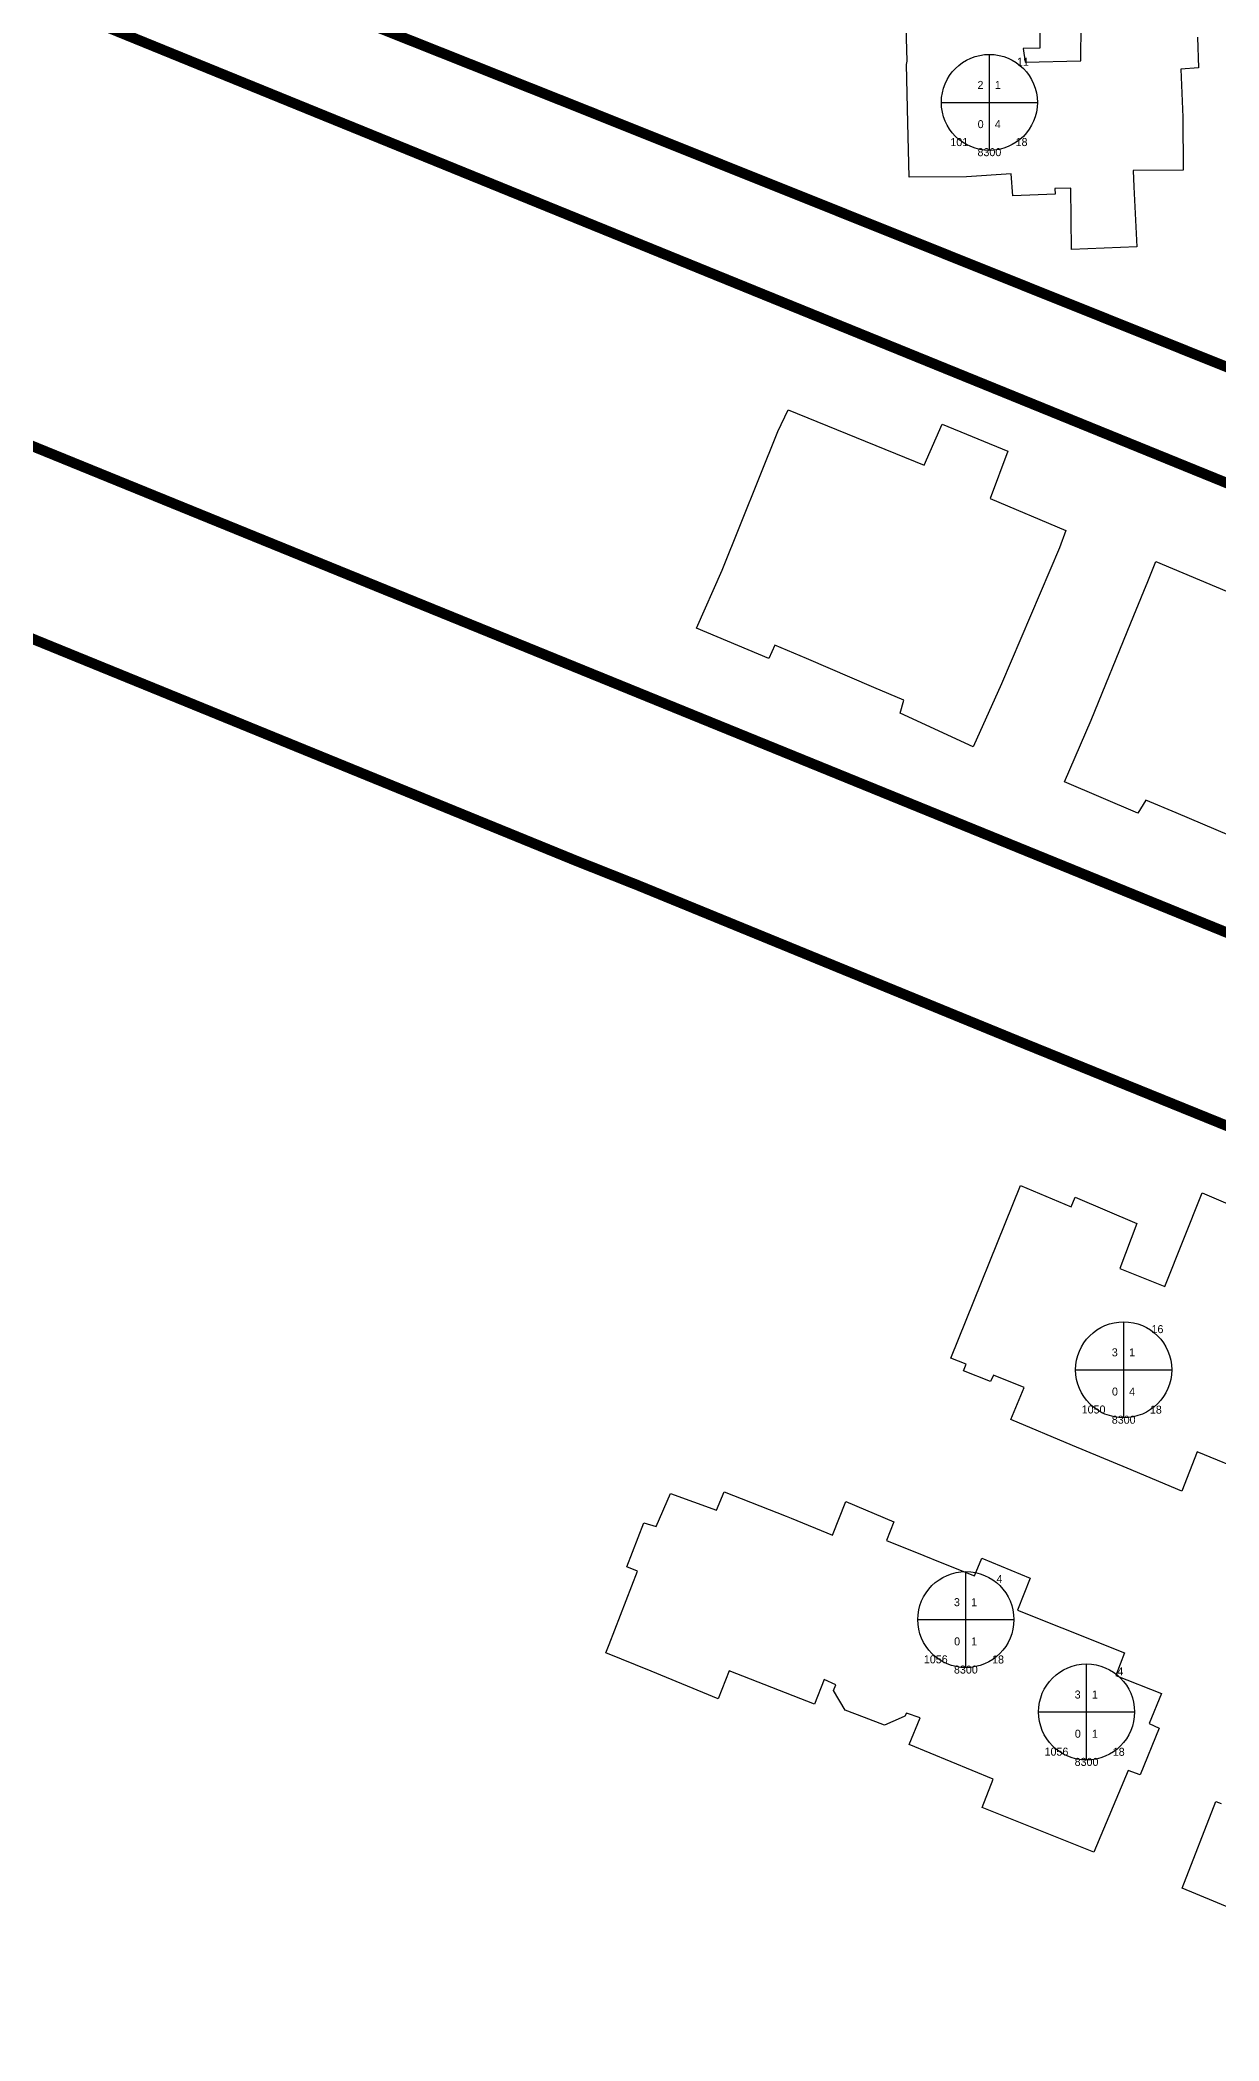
# Model space of a CAD drawing. Header units: inches. Extents: x 179568 to 180433, y 653998 to 654850.
# Drawn here: x 179737 to 179810.7, y 654346.6 to 654471.6 of the extents above; entities that cross this region are included whole.
import ezdxf
from ezdxf.enums import TextEntityAlignment as Align

# ---------------------------------------------------------------- set-up
doc = ezdxf.new("R2010")
doc.units = ezdxf.units.IN
doc.header["$MEASUREMENT"] = 0
for name, color, linetype in [('2200', 254, 'Continuous'), ('2203', 7, 'Continuous'), ('2206', 255, 'Continuous'), ('9100', 255, 'Continuous'), ('chelkot lines', 1, 'Continuous')]:
    doc.layers.add(name, color=color, linetype=linetype)
doc.styles.add('HEBTXT', font='HEBTXT.shx')

# ---------------------------------------------------------------- blocks, each defined once
blk = doc.blocks.new('2206')
at = {"color": 0, "lineweight": -2}
for p, q in [((0, -7.5), (0, 7.5)), ((-7.5, 0), (7.5, 0))]:
    blk.add_line(p, q, dxfattribs=at)
blk.add_circle((0, 0), 7.5, dxfattribs=at)
at = {"color": 0, "lineweight": -2, "style": 'HEBTXT'}
for tag, p in [('NUM-FLOORS', (-0.93, 2.1)), ('NUM-BUSNS-CUR', (-0.9, -4.02))]:
    blk.add_attdef(tag, text='', height=2, dxfattribs=at).set_placement(p, align=Align.RIGHT)
for tag, p in [('NUM-ENTR', (0.83, 2.1)), ('NUM-APTS-CUR', (0.83, -4.02))]:
    blk.add_attdef(tag, p, '', height=2, dxfattribs=at)
at = {"lineweight": -2, "style": 'HEBTXT', "flags": 1}
for tag, p in [('CITY-CODE', (0, -12.5)), ('STREET-CODE', (0, -15)), ('STREET-CODE-2', (0, -30)), ('STRT_TYPE', (0, -27.5))]:
    blk.add_attdef(tag, text='', height=2, dxfattribs=at).set_placement(p, align=Align.CENTER)
at = {"color": 0, "lineweight": -2, "style": 'HEBTXT'}
blk.add_attdef('BLDG-TYPE', text='', height=2, dxfattribs=at).set_placement((0, -22.5), align=Align.CENTER)
at = {"lineweight": -2, "style": 'HEBTXT'}
for tag, p in [('BLDG-NUM-2', (0, -32.5)), ('BLDG-LETTER-2', (0, -35))]:
    blk.add_attdef(tag, text='', height=2, dxfattribs=at).set_placement(p, align=Align.CENTER)
at = {"layer": '2203', "lineweight": -2, "style": 'HEBTXT'}
for tag, p in [('BLDG-NUM', (0, -17.5)), ('BLDG-LETTER', (0, -20))]:
    blk.add_attdef(tag, text='', height=2, dxfattribs=at).set_placement(p, align=Align.CENTER)

msp = doc.modelspace()

# ---------------------------------------------------------------- linework, layer by layer
at = {"layer": '2200'}
for points in [[(179809.32, 654471.79, 60.56), (179809.38, 654469.87, 60.56), (179808.28, 654469.8, 63.19), (179808.4, 654466.8, 64.3), (179808.42, 654463.49, 63.22), (179805.3, 654463.47, 63.22), (179805.3, 654463.47, 63.22), (179805.34, 654462.45, 62.57), (179805.53, 654458.69, 60.22), (179801.44, 654458.52, 60.22), (179801.4, 654462.36, 62.57), (179800.39, 654462.34, 62.57), (179800.41, 654461.99, 62.57), (179797.77, 654461.88, 62.57), (179797.68, 654463.26, 63.22), (179794.87, 654463.06, 63.29), (179791.3, 654463.04, 63.29), (179791.22, 654466.44, 64.61), (179791.13, 654470.09, 63.29), (179791.18, 654470.29, 60.45), (179791.1, 654473.14, 60.58)], [(179799.48, 654473.37, 60.07), (179799.47, 654471.11, 60.39), (179798.43, 654471.09, 60.61), (179798.54, 654470.24, 60.52), (179802.02, 654470.31, 62.95), (179802.04, 654472.65, 60.56)], [(179811.41, 654354.88, 64.68), (179808.36, 654356.15, 68), (179810.46, 654361.55, 68), (179810.78, 654361.44, 68)]]:
    msp.add_polyline3d(points, dxfattribs=at)
for points in [[(179792.24, 654445.06, 59.88), (179793.37, 654447.61, 59.88), (179797.46, 654445.93, 59.88), (179796.36, 654442.97, 59.88), (179801.09, 654440.98, 59.88), (179800.7, 654439.89, 70.09), (179797.06, 654431.39, 70.09), (179795.3, 654427.46, 62.7), (179790.73, 654429.55, 62.7), (179790.96, 654430.38, 62.7), (179789.1, 654431.17, 59.7), (179784.88, 654432.97, 59.7), (179782.91, 654433.81, 62.7), (179782.53, 654432.97, 62.7), (179778.01, 654434.86, 62.7), (179779.62, 654438.49, 70.09), (179783.1, 654447.15, 70.09), (179783.73, 654448.51, 59.88), (179783.73, 654448.51, 59.88)], [(179820.16, 654421.99, 71.2), (179818.43, 654418.07, 63.87), (179813.72, 654419.85, 63.87), (179814.02, 654420.75, 63.87), (179812.15, 654421.55, 60.63), (179807.97, 654423.32, 60.63), (179806.09, 654424.12, 63.87), (179805.59, 654423.31, 63.87), (179801, 654425.27, 63.87), (179802.66, 654429.13, 71.2), (179805.14, 654435.2, 59.81), (179805.95, 654437.17, 59.82), (179806.2, 654437.79, 59.81), (179806.7, 654439.04, 59.81), (179824.12, 654431.72, 60.8), (179823.7, 654430.63, 71.2), (179823.7, 654430.63, 71.2)], [(179801.41, 654398.71, 68.68), (179801.67, 654399.32, 68.68), (179805.52, 654397.67, 68.68), (179804.45, 654394.85, 68.68), (179807.27, 654393.73, 68.68), (179809.61, 654399.59, 64.57), (179813.5, 654397.93, 64.57), (179818.12, 654395.96, 64.57), (179815.9, 654390.31, 68.68), (179813.46, 654384.1, 68.68), (179812.64, 654382.03, 68.68), (179809.29, 654383.41, 68.68), (179808.33, 654380.95, 60.93), (179804.92, 654382.38, 60.93), (179801.51, 654383.8, 60.93), (179797.64, 654385.42, 60.93), (179798.48, 654387.43, 68.68), (179796.56, 654388.2, 68.68), (179796.37, 654387.79, 68.68), (179794.69, 654388.46, 68.68), (179794.85, 654388.89, 68.68), (179793.9, 654389.26, 68.68), (179798.26, 654400.04, 68.68), (179798.26, 654400.04, 68.68)], [(179787.31, 654367.27, 64.73), (179786.57, 654368.5, 66.6), (179786.71, 654368.84, 66.6), (179785.99, 654369.17, 66.6), (179785.39, 654367.64, 70.87), (179780.06, 654369.73, 66.65), (179779.36, 654367.97, 66.65), (179775.18, 654369.7, 66.65), (179772.34, 654370.84, 64.53), (179772.55, 654371.37, 64.53), (179774.33, 654375.94, 64.53), (179773.66, 654376.21, 64.53), (179774.72, 654378.97, 64.53), (179775.5, 654378.74, 64.53), (179776.38, 654380.8, 64.53), (179779.26, 654379.75, 67.82), (179779.74, 654380.91, 67.82), (179779.74, 654380.91, 67.82), (179783.61, 654379.39, 67.82), (179783.93, 654379.26, 68.16), (179786.5, 654378.2, 70.87), (179787.34, 654380.3, 70.87), (179790.34, 654379.02, 70.87), (179789.89, 654377.86, 68.68), (179792.21, 654376.93, 68.68), (179793.23, 654376.52, 68.68), (179795.39, 654375.65, 69.59), (179795.84, 654376.76, 68.28), (179798.85, 654375.51, 70.87), (179798.07, 654373.51, 70.87), (179800.83, 654372.41, 67.83), (179804.75, 654370.85, 67.83), (179804.21, 654369.43, 63.85), (179807.06, 654368.31, 63.85), (179806.3, 654366.42, 63.85), (179806.91, 654366.14, 63.85), (179805.74, 654363.23, 63.85), (179804.99, 654363.5, 63.85), (179802.84, 654358.39, 63.85), (179795.85, 654361.18, 63.85), (179796.54, 654362.96, 63.85), (179796.54, 654362.96, 63.85), (179791.29, 654365.11, 70.87), (179791.99, 654366.79, 66.6), (179791.13, 654367.07, 66.6), (179791.02, 654366.88, 66.6), (179790.79, 654366.78, 66.6), (179789.75, 654366.32, 64.86), (179788.5, 654366.81, 64.78)]]:
    msp.add_polyline3d(points, close=True, dxfattribs=at)
at = {"layer": 'chelkot lines', "color": 160, "linetype": 'Continuous', "true_color": 0x2323ff, "const_width": 0.65}
for points in [[(179745.67, 654477.35), (179771.36, 654467.13), (179791.48, 654459.07), (179811.36, 654451.1), (179831.96, 654442.85), (179851.54, 654435.01), (179872.76, 654426.51), (179891.81, 654418.88), (179891.81, 654418.88), (179910.26, 654411.53), (179908.93, 654408.09), (179885.32, 654347.03), (179876.47, 654351.04), (179885.27, 654373.77), (179889.25, 654384.03), (179898.65, 654408.3), (179875.71, 654417.64), (179852.55, 654427.07), (179829.38, 654436.51), (179806.22, 654445.94), (179783.05, 654455.37), (179759.89, 654464.8), (179736.72, 654474.24)], [(179726.89, 654450.17), (179750.06, 654440.73), (179773.22, 654431.3), (179796.39, 654421.86), (179819.55, 654412.42), (179842.72, 654402.99), (179865.88, 654393.55), (179889.25, 654384.03), (179885.27, 654373.77), (179864.23, 654382.31), (179859.8, 654384.25), (179846.66, 654389.5), (179846.66, 654389.5), (179841.75, 654391.38), (179822.14, 654399.31), (179798.27, 654409), (179774.33, 654418.81), (179770.55, 654420.31), (179746.22, 654430.25), (179707.47, 654446.06)]]:
    msp.add_lwpolyline(points, dxfattribs=at)

# ---------------------------------------------------------------- block references
at = {"layer": '2206'}
ref = msp.add_blockref('2206', (179796.31, 654467.72), dxfattribs=dict(at, xscale=0.4, yscale=0.4))
ref.add_attrib('CITY_CODE', '8300', dxfattribs={"layer": '9100', "color": 7, "height": 0.5, "style": 'HEBTXT'}).set_placement((179796.31, 654464.36), align=Align.CENTER)
ref.add_attrib('STREET_COD', '101', dxfattribs={"layer": '9100', "color": 7, "height": 0.5, "style": 'HEBTXT'}).set_placement((179794.43, 654464.99), align=Align.CENTER)
ref.add_attrib('BLDG_NUM', '11', dxfattribs={"layer": '2203', "color": 7, "height": 0.5, "style": 'HEBTXT'}).set_placement((179798.41, 654470.01), align=Align.CENTER)
ref.add_attrib('STRT_TYPE', '18', dxfattribs={"layer": '9100', "color": 7, "height": 0.5, "style": 'HEBTXT'}).set_placement((179798.32, 654464.99), align=Align.CENTER)
ref.add_attrib('NUM_FLOORS', '2', dxfattribs={"layer": '0', "color": 0, "height": 0.5, "style": 'HEBTXT'}).set_placement((179795.94, 654468.56), align=Align.RIGHT)
ref.add_attrib('NUM_ENTR', '1', (179796.65, 654468.56), dxfattribs={"layer": '0', "color": 0, "height": 0.5, "style": 'HEBTXT'})
ref.add_attrib('NUM_APTS_C', '4', (179796.65, 654466.11), dxfattribs={"layer": '0', "color": 0, "height": 0.5, "style": 'HEBTXT'})
ref.add_attrib('NUM_BUSNS_', '0', dxfattribs={"layer": '0', "color": 0, "height": 0.5, "style": 'HEBTXT'}).set_placement((179795.95, 654466.11), align=Align.RIGHT)
ref = msp.add_blockref('2206', (179804.7, 654388.53), dxfattribs=dict(at, xscale=0.4, yscale=0.4))
ref.add_attrib('CITY_CODE', '8300', dxfattribs={"layer": '9100', "color": 7, "height": 0.5, "style": 'HEBTXT'}).set_placement((179804.7, 654385.16), align=Align.CENTER)
ref.add_attrib('STREET_COD', '1050', dxfattribs={"layer": '9100', "color": 7, "height": 0.5, "style": 'HEBTXT'}).set_placement((179802.82, 654385.8), align=Align.CENTER)
ref.add_attrib('BLDG_NUM', '16', dxfattribs={"layer": '2203', "color": 7, "height": 0.5, "style": 'HEBTXT'}).set_placement((179806.81, 654390.82), align=Align.CENTER)
ref.add_attrib('STRT_TYPE', '18', dxfattribs={"layer": '9100', "color": 7, "height": 0.5, "style": 'HEBTXT'}).set_placement((179806.71, 654385.79), align=Align.CENTER)
ref.add_attrib('NUM_FLOORS', '3', dxfattribs={"layer": '0', "color": 0, "height": 0.5, "style": 'HEBTXT'}).set_placement((179804.33, 654389.37), align=Align.RIGHT)
ref.add_attrib('NUM_ENTR', '1', (179805.04, 654389.37), dxfattribs={"layer": '0', "color": 0, "height": 0.5, "style": 'HEBTXT'})
ref.add_attrib('NUM_APTS_C', '4', (179805.04, 654386.92), dxfattribs={"layer": '0', "color": 0, "height": 0.5, "style": 'HEBTXT'})
ref.add_attrib('NUM_BUSNS_', '0', dxfattribs={"layer": '0', "color": 0, "height": 0.5, "style": 'HEBTXT'}).set_placement((179804.34, 654386.92), align=Align.RIGHT)
ref = msp.add_blockref('2206', (179794.84, 654372.92), dxfattribs=dict(at, xscale=0.4, yscale=0.4))
ref.add_attrib('CITY_CODE', '8300', dxfattribs={"layer": '9100', "color": 7, "height": 0.5, "style": 'HEBTXT'}).set_placement((179794.84, 654369.55), align=Align.CENTER)
ref.add_attrib('STREET_COD', '1056', dxfattribs={"layer": '9100', "color": 7, "height": 0.5, "style": 'HEBTXT'}).set_placement((179792.96, 654370.19), align=Align.CENTER)
ref.add_attrib('BLDG_NUM', '4', dxfattribs={"layer": '2203', "color": 7, "height": 0.5, "style": 'HEBTXT'}).set_placement((179796.94, 654375.21), align=Align.CENTER)
ref.add_attrib('STRT_TYPE', '18', dxfattribs={"layer": '9100', "color": 7, "height": 0.5, "style": 'HEBTXT'}).set_placement((179796.85, 654370.18), align=Align.CENTER)
ref.add_attrib('NUM_FLOORS', '3', dxfattribs={"layer": '0', "color": 0, "height": 0.5, "style": 'HEBTXT'}).set_placement((179794.47, 654373.76), align=Align.RIGHT)
ref.add_attrib('NUM_ENTR', '1', (179795.17, 654373.76), dxfattribs={"layer": '0', "color": 0, "height": 0.5, "style": 'HEBTXT'})
ref.add_attrib('NUM_APTS_C', '1', (179795.17, 654371.31), dxfattribs={"layer": '0', "color": 0, "height": 0.5, "style": 'HEBTXT'})
ref.add_attrib('NUM_BUSNS_', '0', dxfattribs={"layer": '0', "color": 0, "height": 0.5, "style": 'HEBTXT'}).set_placement((179794.48, 654371.31), align=Align.RIGHT)
ref = msp.add_blockref('2206', (179802.38, 654367.15), dxfattribs=dict(at, xscale=0.4, yscale=0.4))
ref.add_attrib('CITY_CODE', '8300', dxfattribs={"layer": '9100', "color": 7, "height": 0.5, "style": 'HEBTXT'}).set_placement((179802.38, 654363.78), align=Align.CENTER)
ref.add_attrib('STREET_COD', '1056', dxfattribs={"layer": '9100', "color": 7, "height": 0.5, "style": 'HEBTXT'}).set_placement((179800.5, 654364.42), align=Align.CENTER)
ref.add_attrib('BLDG_NUM', '4', dxfattribs={"layer": '2203', "color": 7, "height": 0.5, "style": 'HEBTXT'}).set_placement((179804.49, 654369.44), align=Align.CENTER)
ref.add_attrib('STRT_TYPE', '18', dxfattribs={"layer": '9100', "color": 7, "height": 0.5, "style": 'HEBTXT'}).set_placement((179804.39, 654364.41), align=Align.CENTER)
ref.add_attrib('NUM_FLOORS', '3', dxfattribs={"layer": '0', "color": 0, "height": 0.5, "style": 'HEBTXT'}).set_placement((179802.01, 654367.99), align=Align.RIGHT)
ref.add_attrib('NUM_ENTR', '1', (179802.72, 654367.99), dxfattribs={"layer": '0', "color": 0, "height": 0.5, "style": 'HEBTXT'})
ref.add_attrib('NUM_APTS_C', '1', (179802.72, 654365.54), dxfattribs={"layer": '0', "color": 0, "height": 0.5, "style": 'HEBTXT'})
ref.add_attrib('NUM_BUSNS_', '0', dxfattribs={"layer": '0', "color": 0, "height": 0.5, "style": 'HEBTXT'}).set_placement((179802.02, 654365.54), align=Align.RIGHT)

doc.saveas('drawing.dxf')
